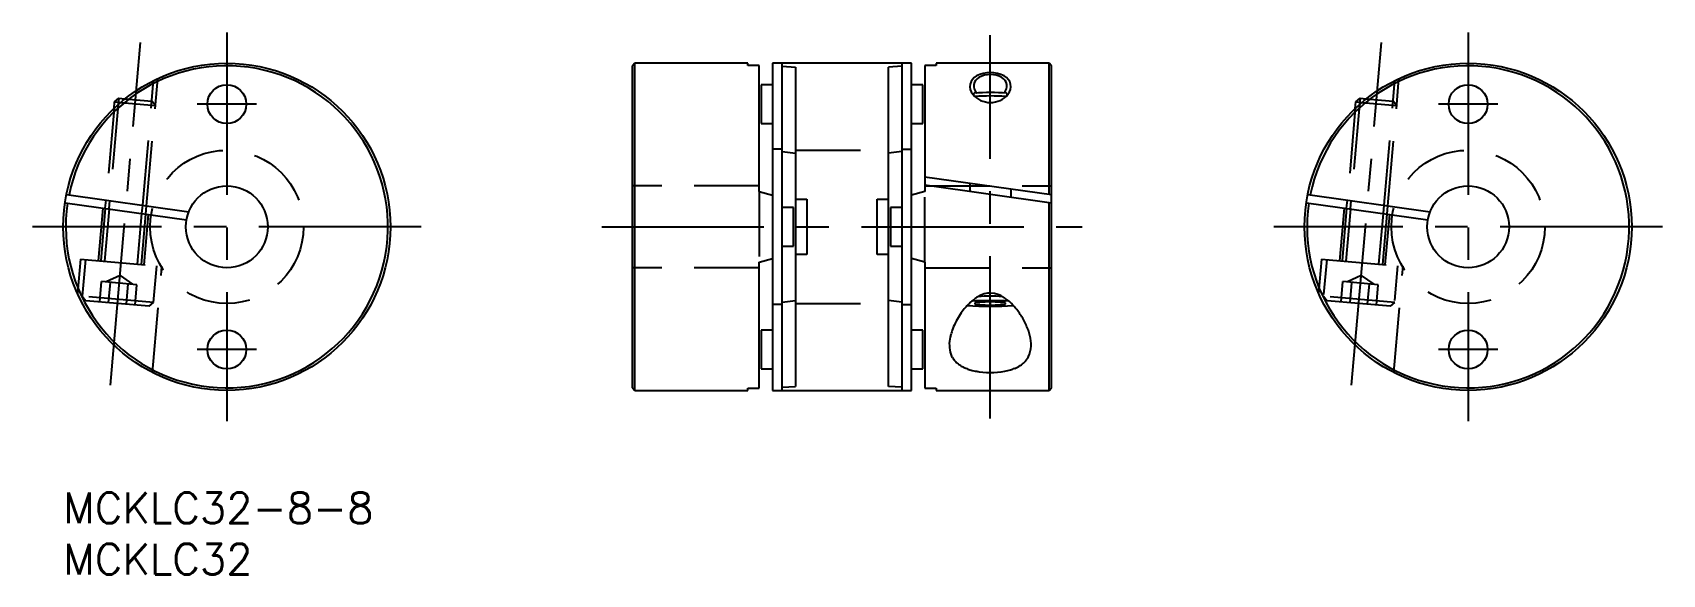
# Model space of a CAD drawing. Extents: x -3 to 156, y -8 to 45.
import ezdxf

# ---------------------------------------------------------------- set-up
doc = ezdxf.new("R2010")
doc.units = 0
doc.header["$LTSCALE"] = 0.5
doc.linetypes.add('CENTER', pattern=[50.8, 31.75, -6.35, 6.35, -6.35])
doc.linetypes.add('DASHED', pattern=[19.05, 12.7, -6.35])
for name, color, linetype in [('MSM_CENTER', 1, 'CENTER'), ('MSM_CONTINUOUS', 7, 'CONTINUOUS'), ('MSM_DASHED', 4, 'DASHED'), ('MSM_NARROW', 5, 'CONTINUOUS'), ('MSM_PART_NUMBER', 7, 'CONTINUOUS')]:
    doc.layers.add(name, color=color, linetype=linetype)
doc.styles.get("Standard").update_dxf_attribs({"font": 'txt.shx', "height": 3, "bigfont": 'bigfont.shx'})

# ---------------------------------------------------------------- blocks, each defined once
blk = doc.blocks.new('*U3')
at = {"layer": 'MSM_PART_NUMBER'}
blk.add_text('MCKLC32-8-8', height=3, dxfattribs=at).set_placement((0, -3))
blk = doc.blocks.new('*U4')
at = {"layer": 'MSM_PART_NUMBER'}
blk.add_text('MCKLC32', height=3, dxfattribs=at).set_placement((0, -8))

msp = doc.modelspace()

# ---------------------------------------------------------------- linework, layer by layer
at = {"layer": 'MSM_CENTER'}
for p, q in [((16, 45), (16, 7)), ((90.66, 7.25), (90.66, 44.75)), ((137.4, 45), (137.4, 7)), ((4.61, 10.5), (7.54, 44.03)), ((126.01, 10.5), (128.94, 44.03)), ((18.9, 38), (13.1, 38)), ((140.3, 38), (134.5, 38)), ((35, 26), (-3, 26)), ((52.66, 26), (99.66, 26)), ((156.4, 26), (118.4, 26)), ((18.9, 14), (13.1, 14)), ((140.3, 14), (134.5, 14))]:
    msp.add_line(p, q, dxfattribs=at)
at = {"layer": 'MSM_CONTINUOUS'}
for p, q in [((55.91, 42), (55.66, 41.75)), ((55.66, 10.25), (55.66, 41.75)), ((66.96, 42), (55.91, 42)), ((55.91, 10), (55.91, 42)), ((66.96, 41.77), (66.96, 42)), ((68.06, 41.77), (66.96, 41.77)), ((68.06, 29.45), (68.06, 41.77)), ((82.96, 42), (69.36, 42)), ((69.36, 42), (69.36, 10)), ((70.31, 10), (70.31, 42)), ((70.31, 41.7), (71.61, 41.62)), ((71.61, 41.62), (71.61, 10.38)), ((82.01, 41.7), (80.71, 41.62)), ((80.71, 10.38), (80.71, 41.62)), ((82.01, 42), (82.01, 10)), ((82.96, 10), (82.96, 42)), ((85.36, 41.77), (84.26, 41.77)), ((84.26, 41.77), (84.26, 29.45)), ((96.41, 42), (85.36, 42)), ((85.36, 42), (85.36, 41.77)), ((96.66, 41.75), (96.41, 42)), ((96.41, 29.19), (96.41, 42)), ((96.66, 10.25), (96.66, 41.75)), ((69.36, 39.9), (68.26, 39.9)), ((68.26, 39.9), (68.26, 36.1)), ((84.06, 39.9), (82.96, 39.9)), ((84.06, 36.1), (84.06, 39.9)), ((5.02, 38.22), (5.43, 38.57)), ((5.43, 38.57), (5.38, 37.97)), ((5.43, 38.57), (6.03, 38.52)), ((89.08, 39.05), (88.97, 38.95)), ((92.28, 39.05), (92.38, 38.95)), ((126.43, 38.22), (126.84, 38.57)), ((126.84, 38.57), (126.79, 37.97)), ((126.84, 38.57), (127.44, 38.52)), ((4.97, 37.59), (5.02, 38.22)), ((5.02, 38.22), (5.62, 38.17)), ((126.37, 37.59), (126.43, 38.22)), ((126.43, 38.22), (127.02, 38.17)), ((68.26, 36.1), (69.36, 36.1)), ((82.96, 36.1), (84.06, 36.1)), ((70.31, 33.37), (71.61, 33.22)), ((82.01, 33.37), (80.71, 33.22)), ((68.06, 29.45), (69.36, 29.1)), ((71.61, 28.7), (72.71, 28.7)), ((72.71, 28.7), (72.71, 23.3)), ((79.61, 28.7), (80.71, 28.7)), ((79.61, 23.3), (79.61, 28.7)), ((84.26, 29.45), (82.96, 29.1)), ((88.68, 30.28), (88.68, 29.48)), ((92.68, 29.71), (92.68, 28.91)), ((4.11, 27.81), (4.18, 28.62)), ((8.08, 27.25), (8.15, 28.06)), ((71.41, 27.9), (70.31, 27.9)), ((71.41, 24.1), (71.41, 27.9)), ((82.01, 27.9), (80.91, 27.9)), ((80.91, 27.9), (80.91, 24.1)), ((96.41, 10), (96.41, 28.39)), ((125.52, 27.81), (125.59, 28.62)), ((129.48, 27.25), (129.55, 28.06)), ((70.31, 24.1), (71.41, 24.1)), ((80.91, 24.1), (82.01, 24.1)), ((68.06, 22.55), (69.36, 22.9)), ((68.06, 10.23), (68.06, 22.55)), ((72.71, 23.3), (71.61, 23.3)), ((80.71, 23.3), (79.61, 23.3)), ((84.26, 22.55), (82.96, 22.9)), ((84.26, 22.55), (84.26, 10.23)), ((70.31, 18.63), (71.61, 18.78)), ((82.01, 18.63), (80.71, 18.78)), ((90.66, 18.65), (89.16, 18.58)), ((89.16, 18.58), (89.16, 18.43)), ((89.16, 18.43), (90.66, 18.35)), ((92.16, 18.58), (90.66, 18.65)), ((90.66, 18.65), (90.66, 18.35)), ((90.66, 18.35), (92.16, 18.43)), ((92.16, 18.43), (92.16, 18.58)), ((69.36, 15.9), (68.26, 15.9)), ((68.26, 15.9), (68.26, 12.1)), ((84.06, 15.9), (82.96, 15.9)), ((84.06, 12.1), (84.06, 15.9)), ((68.26, 12.1), (69.36, 12.1)), ((82.96, 12.1), (84.06, 12.1)), ((55.66, 10.25), (55.91, 10)), ((55.91, 10), (66.96, 10)), ((66.96, 10), (66.96, 10.23)), ((66.96, 10.23), (68.06, 10.23)), ((69.36, 10), (82.96, 10)), ((70.31, 10.3), (71.61, 10.38)), ((82.01, 10.3), (80.71, 10.38)), ((84.26, 10.23), (85.36, 10.23)), ((85.36, 10.23), (85.36, 10)), ((85.36, 10), (96.41, 10)), ((96.41, 10), (96.66, 10.25))]:
    msp.add_line(p, q, dxfattribs=at)
at = {"layer": 'MSM_CONTINUOUS', "color": 7, "linetype": 'CONTINUOUS'}
for p, q in [((84.26, 30.9), (96.66, 29.15)), ((0.32, 29.16), (12.28, 27.48)), ((84.26, 30.1), (96.66, 28.35)), ((121.72, 29.16), (133.69, 27.48)), ((0.17, 28.36), (12.06, 26.69)), ((121.58, 28.36), (133.46, 26.69))]:
    msp.add_line(p, q, dxfattribs=at)
at = {"layer": 'MSM_CONTINUOUS'}
for centre, radius in [((16, 26), 16), ((137.4, 26), 16), ((16, 38), 1.9), ((137.4, 38), 1.9), ((16, 26), 4), ((137.4, 26), 4), ((16, 14), 1.9), ((137.4, 14), 1.9)]:
    msp.add_circle(centre, radius, dxfattribs=at)
for centre, radius, start, end in [((16, 26), 15.75, 171.5106, 168.5556), ((137.4, 26), 15.75, 171.5106, 168.5556), ((90, 39.78), 0.943, 117.7621, 224.0964), ((90.68, 38.49), 2.4, 62.2379, 117.7621), ((91.35, 39.78), 0.943, 315.9036, 62.2379), ((89.12, 39), 0.0667, 95.4974, 134.3892), ((90.68, 22.85), 16.29, 84.5026, 95.4974), ((90.68, 18.7), 20.1, 85.6953, 94.3047), ((90.68, 40.43), 1.89, 224.0964, 225.3033), ((90.68, 40.43), 1.89, 314.6967, 315.9036), ((92.23, 39), 0.0667, 45.6108, 84.5026), ((91.16, 16.16), 3.45, 119.7044, 124.8063), ((90.67, 17.19), 2.32, 55.0036, 121.7547), ((90.66, -15.97), 35.18, 88.0876, 91.8938), ((94.02, 13.25), 7.56, 144.9255, 150.8906), ((93.53, 13.6), 6.96, 139.8281, 144.9657), ((92.84, 14.19), 6.05, 135.2827, 139.8473), ((90.66, 49.39), 31.16, 265.8663, 274.1332), ((92.19, 14.83), 5.13, 130.5592, 135.2942), ((90.66, -12.38), 31.16, 86.6416, 93.3585), ((91.61, 15.52), 4.23, 124.8021, 130.5818), ((89.97, 15.86), 3.81, 52.1471, 58.5623), ((89.35, 15.06), 4.83, 45.3694, 52.109), ((88.33, 14.04), 6.26, 38.1427, 45.3094), ((87.4, 13.31), 7.45, 29.0763, 38.1402), ((92.61, 13.88), 6.01, 156.9163, 163.8697), ((93.69, 13.43), 7.18, 150.8371, 156.971), ((87.95, 13.58), 6.83, 19.7613, 29.3206), ((89.72, 14.49), 3.06, 166.2716, 197.8705), ((91.59, 14.18), 4.95, 163.9665, 167.9567), ((89.47, 14.12), 5.23, 13.7079, 19.8066), ((91.67, 14.52), 2.99, 336.0359, 16.3573), ((88.76, 14.26), 2.08, 200.1132, 211.4602), ((88.79, 14.28), 2.11, 211.4944, 220.8332), ((88.93, 14.41), 2.3, 220.8715, 229.6832), ((92.22, 14.6), 2.57, 302.2877, 314.4761), ((92.5, 14.31), 2.16, 314.5958, 323.8302), ((92.63, 14.22), 2, 323.7366, 332.5986), ((89.17, 14.69), 2.67, 229.7016, 237.5734), ((89.47, 15.16), 3.23, 237.5733, 244.3861), ((89.8, 15.85), 3.99, 244.3823, 250.4097), ((90.12, 16.75), 4.95, 250.3968, 255.6518), ((90.43, 17.97), 6.2, 255.6913, 261.2611), ((90.66, 19.31), 7.57, 259.0767, 280.9169), ((91.03, 17.38), 5.6, 280.9718, 286.8394), ((91.36, 16.28), 4.45, 286.8745, 292.5125), ((91.77, 15.31), 3.41, 292.3611, 302.2838)]:
    msp.add_arc(centre, radius, start, end, dxfattribs=at)
at = {"layer": 'MSM_DASHED'}
for p, q in [((7.77, 28.11), (8.84, 40.31)), ((8.15, 28.06), (9.24, 40.5)), ((129.18, 28.11), (130.24, 40.31)), ((129.55, 28.06), (130.64, 40.5)), ((6.03, 38.52), (8.66, 38.29)), ((9.01, 37.88), (8.66, 38.29)), ((127.44, 38.52), (130.07, 38.29)), ((130.41, 37.88), (130.07, 38.29)), ((4.97, 37.59), (4.18, 28.62)), ((5.38, 37.97), (4.56, 28.56)), ((5.62, 38.17), (9.01, 37.88)), ((126.37, 37.59), (125.59, 28.62)), ((126.79, 37.97), (125.96, 28.56)), ((127.02, 38.17), (130.41, 37.88)), ((70.31, 33.6), (69.36, 33.6)), ((71.61, 33.5), (80.71, 33.5)), ((82.01, 33.6), (82.96, 33.6)), ((68.06, 30), (55.66, 30)), ((68.06, 29.45), (68.06, 22.55)), ((84.26, 30), (96.66, 30)), ((84.26, 22.55), (84.26, 29.45)), ((3.86, 27.84), (3.41, 22.68)), ((4.11, 27.81), (3.66, 22.66)), ((4.49, 27.75), (4.04, 22.63)), ((7.27, 22.35), (7.7, 27.3)), ((7.65, 22.31), (8.08, 27.25)), ((7.9, 22.29), (8.33, 27.21)), ((125.27, 27.84), (124.82, 22.68)), ((125.52, 27.81), (125.07, 22.66)), ((125.89, 27.75), (125.44, 22.63)), ((128.67, 22.35), (129.11, 27.3)), ((129.05, 22.31), (129.48, 27.25)), ((129.3, 22.29), (129.73, 27.21)), ((1.67, 22.84), (1.38, 19.5)), ((1.67, 22.84), (9.64, 22.14)), ((2.17, 22.79), (1.85, 19.21)), ((123.07, 22.84), (122.78, 19.5)), ((123.07, 22.84), (131.04, 22.14)), ((123.57, 22.79), (123.27, 19.39)), ((5.55, 21.24), (4.19, 20.61)), ((5.55, 21.24), (6.77, 20.38)), ((8.73, 11.75), (9.64, 22.14)), ((8.83, 18.6), (9.14, 22.18)), ((68.06, 22), (55.66, 22)), ((84.26, 22), (96.66, 22)), ((126.95, 21.24), (125.59, 20.61)), ((126.95, 21.24), (128.18, 20.38)), ((130.13, 11.75), (131.04, 22.14)), ((130.25, 18.78), (130.54, 22.18)), ((1.85, 19.21), (2.22, 18.77)), ((8.83, 18.6), (1.85, 19.21)), ((3.58, 18.65), (3.75, 20.65)), ((7.21, 20.34), (3.75, 20.65)), ((4.44, 18.58), (4.62, 20.57)), ((6.17, 18.43), (6.34, 20.42)), ((7.03, 18.35), (7.21, 20.34)), ((123.26, 19.21), (123.62, 18.77)), ((130.23, 18.6), (123.26, 19.21)), ((124.98, 18.65), (125.16, 20.65)), ((128.61, 20.34), (125.16, 20.65)), ((125.85, 18.58), (126.02, 20.57)), ((127.57, 18.43), (127.75, 20.42)), ((128.44, 18.35), (128.61, 20.34)), ((8.39, 18.23), (2.22, 18.77)), ((8.39, 18.23), (8.83, 18.6)), ((70.31, 18.4), (69.36, 18.4)), ((71.61, 18.5), (80.71, 18.5)), ((82.01, 18.4), (82.96, 18.4)), ((129.8, 18.23), (123.62, 18.77)), ((129.8, 18.23), (130.23, 18.6))]:
    msp.add_line(p, q, dxfattribs=at)
for centre in [(16, 26), (137.4, 26)]:
    msp.add_circle(centre, 7.5, dxfattribs=at)
at = {"layer": 'MSM_NARROW'}
for p, q in [((89.06, 38.85), (89.06, 39.03)), ((92.3, 39.03), (92.3, 38.85)), ((4.49, 27.75), (4.56, 28.56)), ((7.7, 27.3), (7.77, 28.11)), ((125.89, 27.75), (125.96, 28.56)), ((129.11, 27.3), (129.18, 28.11))]:
    msp.add_line(p, q, dxfattribs=at)
for centre, radius, start, end in [((89.84, 39.72), 1.16, 116.5813, 219.979), ((90.68, 38.04), 3.04, 63.4187, 116.5813), ((91.51, 39.72), 1.16, 320.021, 63.4187), ((90.68, 40.42), 2.26, 219.979, 320.021)]:
    msp.add_arc(centre, radius, start, end, dxfattribs=at)

# ---------------------------------------------------------------- block references
at = {"layer": 'MSM_CONTINUOUS'}
for name in ['*U3', '*U4']:
    msp.add_blockref(name, (0, 0), dxfattribs=at)

doc.saveas('drawing.dxf')
